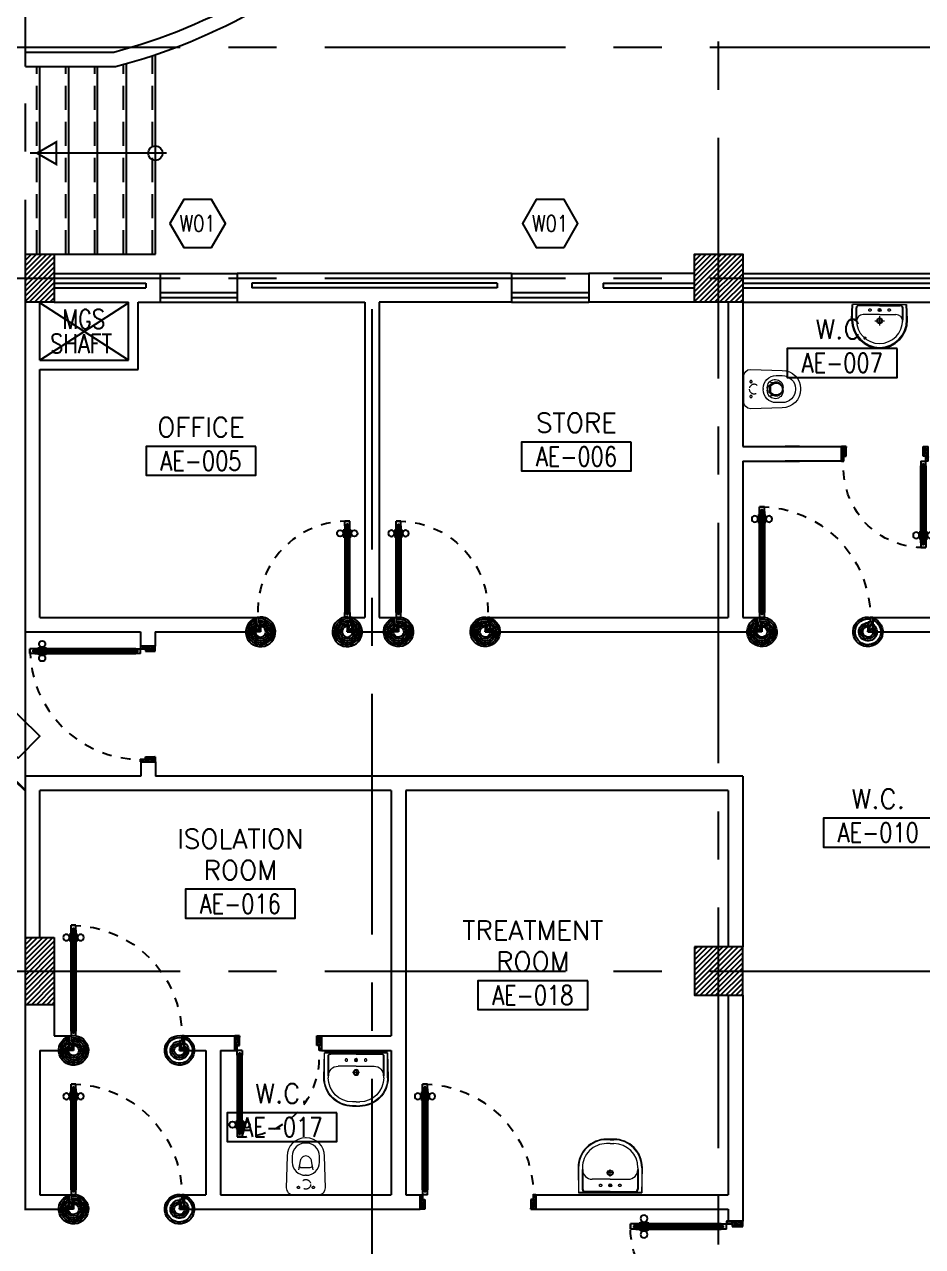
# Model space of a CAD drawing. Extents: x 417819.9 to 417911.9, y 43448 to 43539.2.
# Drawn here: x 417873.49 to 417882.81, y 43515.63 to 43528.33 of the extents above; entities that cross this region are included whole.
import ezdxf
from ezdxf.enums import TextEntityAlignment as Align

# ---------------------------------------------------------------- set-up
doc = ezdxf.new("R2010")
doc.units = 0
doc.header["$MEASUREMENT"] = 0
doc.header["$PDMODE"] = 3
doc.header["$PDSIZE"] = 0.1
for name, pattern in [('CENTERX2', [4, 2.5, -0.5, 0.5, -0.5]), ('DASHED', [0.75, 0.5, -0.25]), ('HIDDEN', [0.375, 0.25, -0.125]), ('HIDDEN2', [0.1875, 0.125, -0.0625])]:
    doc.linetypes.add(name, pattern=pattern)
doc.layers.get('0').update_dxf_attribs({"color": 11, "linetype": 'CONTINUOUS'})
doc.layers.get('DEFPOINTS').update_dxf_attribs({"color": 11, "linetype": 'CONTINUOUS'})
for name, color, linetype in [('AX-DIM', 11, 'CONTINUOUS'), ('AXES', 11, 'CENTERX2'), ('COL', 11, 'CONTINUOUS'), ('CURB', 11, 'CONTINUOUS'), ('DOOR', 11, 'CONTINUOUS'), ('DOOR-DIM', 11, 'CONTINUOUS'), ('E-CCTV', 4, 'CONTINUOUS'), ('FIX', 11, 'CONTINUOUS'), ('HAT', 11, 'CONTINUOUS'), ('INSUL', 11, 'CONTINUOUS'), ('RM-BOX', 11, 'CONTINUOUS'), ('RM-NAME', 11, 'CONTINUOUS'), ('RM-NO', 11, 'CONTINUOUS'), ('SHAFT', 11, 'CONTINUOUS'), ('Step', 11, 'CONTINUOUS'), ('STR', 11, 'CONTINUOUS'), ('WALL', 11, 'CONTINUOUS'), ('WIN', 11, 'CONTINUOUS'), ('WIN-BOX', 11, 'CONTINUOUS'), ('WIN-NO', 11, 'CONTINUOUS')]:
    doc.layers.add(name, color=color, linetype=linetype)
doc.styles.add('ROMANS', font='ROMANS.shx', dxfattribs={"width": 0.6})
doc.dimstyles.new('STANDARD in', dxfattribs={"dimtxt": 0.2, "dimasz": 0.1, "dimexe": 0.07, "dimexo": 0.05, "dimgap": 0.1, "dimtad": 1, "dimdec": 0, "dimlfac": 1000, "dimzin": 0, "dimdsep": 46, "dimtxsty": 'ROMANS', "dimblk": 'ARCHTICK', "dimcen": 0.05, "dimdle": 0.05, "dimclrd": 7, "dimclre": 7, "dimclrt": 2, "dimadec": 0, "dimazin": 0, "dimtfac": 1, "dimtdec": 0, "dimtmove": 2, "dimatfit": 3, "dimldrblk": 'ARCHTICK', "dimfxl": 0, "dimtolj": 1, "dimtzin": 0, "dimarcsym": 0})

# ---------------------------------------------------------------- blocks, each defined once
blk = doc.blocks.new('_ARCHTICK')
at = {"color": 0, "linetype": 'ByBlock', "const_width": 0.15}
blk.add_lwpolyline([(-0.5, -0.5), (0.5, 0.5)], dxfattribs=at)
blk = doc.blocks.new('*D139')
at = {"layer": 'AX-DIM', "color": 7, "lineweight": -2}
for p, q in [((417831.207, 43525.809), (417831.207, 43538.007)), ((417906.523, 43536.567), (417906.523, 43538.007)), ((417831.157, 43537.937), (417906.573, 43537.937))]:
    blk.add_line(p, q, dxfattribs=at)
at = {"layer": 'DEFPOINTS', "color": 0}
for p in [(417906.523, 43537.937), (417906.523, 43536.517), (417831.207, 43525.759)]:
    blk.add_point(p, dxfattribs=at)
at = {"layer": 'AX-DIM', "color": 7, "lineweight": -2, "xscale": 0.1, "yscale": 0.1, "zscale": 0.1, "rotation": 180}
blk.add_blockref('_ARCHTICK', (417831.207, 43537.937), dxfattribs=at)
at = {"layer": 'AX-DIM', "color": 7, "lineweight": -2, "xscale": 0.1, "yscale": 0.1, "zscale": 0.1}
blk.add_blockref('_ARCHTICK', (417906.523, 43537.937), dxfattribs=at)
at = {"layer": 'AX-DIM', "color": 2, "insert": (417868.865, 43538.137), "char_height": 0.2, "attachment_point": 5, "style": 'ROMANS'}
blk.add_mtext('\\A1;75316', dxfattribs=at)
blk = doc.blocks.new('WW1')
at = {"layer": 'WIN-BOX'}
blk.add_lwpolyline([(144, -250), (289, 0), (144, 250), (-144, 250), (-289, 0), (-144, -250)], close=True, dxfattribs=at)
at = {"layer": 'WIN-NO', "style": 'ROMANS', "width": 0.8}
blk.add_attdef('W00', text='', height=170, dxfattribs=at).set_placement((0, 0), align=Align.MIDDLE)
blk = doc.blocks.new('A$C24ED45A6')
at = {"layer": 'DOOR', "color": 0, "linetype": 'ByBlock'}
for p, q in [((925, 1100), (925, 1150)), ((925, 1150), (975, 1150)), ((975, 1150), (925, 1150)), ((975, 1100), (975, 1150)), ((909, 1055), (909, 990)), ((918, 1055), (909, 1055)), ((918, 978), (918, 1068)), ((925, 1068), (918, 1068)), ((918, 1055), (918, 990)), ((942, 1100), (925, 1100)), ((942, 1100), (942, 1120)), ((958, 1120), (942, 1120)), ((958, 1100), (958, 1120)), ((975, 1100), (958, 1100)), ((975, 1068), (982, 1068)), ((982, 978), (982, 1068)), ((982, 1055), (982, 990)), ((982, 1055), (991, 1055)), ((991, 1055), (991, 990)), ((918, 990), (909, 990)), ((925, 978), (918, 978)), ((975, 978), (982, 978)), ((982, 990), (991, 990)), ((0, 0), (0, 150)), ((0, 150), (25, 150)), ((25, 150), (25, 100)), ((925, 150), (925, 200)), ((925, 200), (942, 200)), ((925, 150), (975, 150)), ((942, 200), (942, 180)), ((942, 180), (958, 180)), ((958, 180), (958, 200)), ((958, 200), (975, 200)), ((975, 200), (975, 150)), ((1000, 150), (975, 150)), ((975, 150), (975, 100)), ((1000, 150), (1000, 0)), ((50, 0), (0, 0)), ((25, 100), (50, 100)), ((50, 100), (50, 0)), ((975, 100), (950, 100)), ((950, 100), (950, 0)), ((950, 0), (1000, 0))]:
    blk.add_line(p, q, dxfattribs=at)
at = {"layer": 'DOOR', "linetype": 'ByBlock'}
for p, q in [((925, 1100), (925, 200)), ((942, 200), (942, 1100)), ((958, 200), (958, 1100)), ((975, 200), (975, 1100))]:
    blk.add_line(p, q, dxfattribs=at)
at = {"layer": 'DOOR', "color": 9, "linetype": 'ByBlock'}
for p, q in [((50, 0), (0, 114)), ((50, 0), (0, 40)), ((50, 0), (37, 100)), ((950, 0), (1000, 114)), ((950, 0), (963, 100)), ((950, 0), (1000, 40))]:
    blk.add_line(p, q, dxfattribs=at)
at = {"layer": 'DOOR', "color": 0, "linetype": 'ByBlock'}
for centre in [(876, 1023), (1024, 1023)]:
    blk.add_circle(centre, 32.4, dxfattribs=at)
at = {"layer": 'DOOR', "linetype": 'HIDDEN', "ltscale": 0.5}
blk.add_arc((950, 222), 928, 88.456, 184.4816, dxfattribs=at)
at = {"layer": 'DOOR', "color": 9, "linetype": 'ByBlock'}
for centre, radius, start, end in [((50, 0), 154, 103.7142, 108.8947), ((50, 0), 134, 100.72, 111.8402), ((950, 0), 134, 68.1598, 79.28), ((950, 0), 154, 71.1053, 76.2858), ((50, 0), 114, 102.6226, 115.9162), ((50, 0), 94.4, 90, 121.9818), ((50, 0), 74.4, 90, 132.2236), ((50, 0), 54.4, 90, 156.7926), ((50, 0), 34.4, 90, 180), ((50, 0), 14.4, 90, 180), ((950, 0), 94.4, 58.0182, 90), ((950, 0), 74.4, 47.7764, 90), ((950, 0), 54.4, 23.2074, 90), ((950, 0), 34.4, 0, 90), ((950, 0), 14.4, 0, 90), ((950, 0), 114, 64.0838, 77.3774)]:
    blk.add_arc(centre, radius, start, end, dxfattribs=at)
at = {"layer": 'WALL'}
blk.add_line((1000, 0), (1000, 150), dxfattribs=at)
blk = doc.blocks.new('RM1')
at = {"layer": 'RM-BOX'}
blk.add_lwpolyline([(570, -200), (-570, -200), (-570, -500), (570, -500)], close=True, dxfattribs=at)
at = {"layer": 'RM-NAME', "style": 'ROMANS'}
for tag, p in [('ROOMNAME1', (0, 324)), ('ROOMNAME2', (0, 0))]:
    blk.add_attdef(tag, text='', height=200, dxfattribs=at).set_placement(p, align=Align.MIDDLE)
at = {"layer": 'RM-NO', "style": 'ROMANS', "width": 0.8}
blk.add_attdef('ROOMNO', text='', height=200, dxfattribs=at).set_placement((0, -350), align=Align.MIDDLE)
blk = doc.blocks.new('*X72')
at = {"color": 0}
for p, q in [((73379, 62348), (73832, 62801)), ((73379, 62401), (73779, 62801)), ((73379, 62454), (73726, 62801)), ((73379, 62507), (73673, 62801)), ((73379, 62560), (73620, 62801)), ((73379, 62614), (73567, 62801)), ((73379, 62667), (73514, 62801)), ((73379, 62720), (73461, 62801)), ((73379, 62773), (73408, 62801)), ((73385, 62301), (73879, 62795)), ((73438, 62301), (73879, 62742)), ((73491, 62301), (73879, 62689)), ((73544, 62301), (73879, 62636)), ((73597, 62301), (73879, 62583)), ((73650, 62301), (73879, 62530)), ((73703, 62301), (73879, 62477)), ((73756, 62301), (73879, 62424)), ((73809, 62301), (73879, 62371)), ((73862, 62301), (73879, 62318))]:
    blk.add_line(p, q, dxfattribs=at)
blk = doc.blocks.new('COL50')
at = {"layer": 'COL'}
blk.add_lwpolyline([(-250, 250), (-250, -250), (250, -250), (250, 250)], close=True, dxfattribs=at)
blk = doc.blocks.new('*X71')
at = {"color": 0}
for p, q in [((73379, 69508), (73872, 70001)), ((73379, 69561), (73819, 70001)), ((73379, 69614), (73766, 70001)), ((73379, 69667), (73713, 70001)), ((73379, 69720), (73660, 70001)), ((73379, 69773), (73607, 70001)), ((73379, 69826), (73554, 70001)), ((73379, 69879), (73501, 70001)), ((73379, 69932), (73448, 70001)), ((73379, 69985), (73395, 70001)), ((73425, 69501), (73879, 69955)), ((73478, 69501), (73879, 69902)), ((73532, 69501), (73879, 69849)), ((73585, 69501), (73879, 69796)), ((73638, 69501), (73879, 69743)), ((73691, 69501), (73879, 69690)), ((73744, 69501), (73879, 69637)), ((73797, 69501), (73879, 69584)), ((73850, 69501), (73879, 69531))]:
    blk.add_line(p, q, dxfattribs=at)
blk = doc.blocks.new('WC1')
at = {"layer": 'FIX', "lineweight": 20}
for p, q in [((35, 204), (-293, 194)), ((-230, 141), (-293, 141)), ((108, 0), (108, 131)), ((-482, 5), (-482, -5)), ((-429, 5), (-429, -5)), ((-289, 24), (-295, 0)), ((-295, 0), (-289, -24)), ((-150, 76), (-245, 60)), ((-94, 5), (-94, -5)), ((108, -131), (108, 0)), ((-245, -60), (-150, -76)), ((-293, -141), (-230, -141)), ((-293, -194), (35, -204)), ((32, -204), (35, -204))]:
    blk.add_line(p, q, dxfattribs=at)
at = {"layer": 'FIX', "linetype": 'Continuous', "lineweight": 20}
blk.add_line((-175, -47), (-175, 45), dxfattribs=at)
at = {"layer": 'FIX', "linetype": 'HIDDEN2', "lineweight": 20, "ltscale": 0.3}
blk.add_circle((0, 0), 49.8, dxfattribs=at)
at = {"layer": 'FIX', "linetype": 'HIDDEN', "lineweight": 20, "ltscale": 0.05}
for centre in [(32, 78), (32, -77)]:
    blk.add_circle(centre, 11.6, dxfattribs=at)
at = {"layer": 'FIX', "lineweight": 20}
for centre, radius, start, end in [((-293, 5), 189, 90, 180), ((-293, 5), 136, 90, 180), ((-230, 5), 136, 360, 90), ((35, 131), 73, 360, 90), ((-228, -7), 68.2, 128.9242, 152.8468), ((-219, -18), 82, 108.496, 128.9242), ((-293, -5), 189, 180, 270), ((-293, -5), 136, 180, 270), ((-228, 7), 68.2, 207.1532, 231.0758), ((-219, 18), 82, 231.0758, 251.504), ((-230, -5), 136, 270, 0), ((35, -131), 73, 270, 0)]:
    blk.add_arc(centre, radius, start, end, dxfattribs=at)
at = {"layer": 'FIX', "linetype": 'Continuous', "lineweight": 20}
for centre, start, end in [((-198, 46), 357.6662, 91.6121), ((-197, -46), 268.3879, 2.3338)]:
    blk.add_arc(centre, 22.3, start, end, dxfattribs=at)
blk = doc.blocks.new('DOOR100')
at = {"layer": 'DOOR', "color": 7, "linetype": 'ByBlock'}
for p, q in [((-75, 1250), (-75, 1300)), ((-75, 1300), (-25, 1300)), ((-25, 1300), (-75, 1300)), ((-25, 1250), (-25, 1300)), ((-91, 1205), (-91, 1140)), ((-82, 1205), (-91, 1205)), ((-82, 1128), (-82, 1218)), ((-75, 1218), (-82, 1218)), ((-82, 1205), (-82, 1140)), ((-58, 1250), (-75, 1250)), ((-58, 1250), (-58, 1270)), ((-42, 1270), (-58, 1270)), ((-42, 1250), (-42, 1270)), ((-25, 1250), (-42, 1250)), ((-25, 1218), (-18, 1218)), ((-18, 1128), (-18, 1218)), ((-18, 1205), (-18, 1140)), ((-18, 1205), (-9, 1205)), ((-9, 1205), (-9, 1140)), ((-82, 1140), (-91, 1140)), ((-75, 1128), (-82, 1128)), ((-25, 1128), (-18, 1128)), ((-18, 1140), (-9, 1140)), ((-1200, 0), (-1200, 150)), ((-1200, 150), (-1175, 150)), ((-1200, 150), (-1200, 0)), ((-1175, 150), (-1175, 100)), ((-75, 200), (-58, 200)), ((-75, 150), (-75, 200)), ((-75, 150), (-25, 150)), ((-58, 200), (-58, 180)), ((-58, 180), (-42, 180)), ((-42, 200), (-25, 200)), ((-42, 180), (-42, 200)), ((-25, 200), (-25, 150)), ((0, 150), (-25, 150)), ((-25, 150), (-25, 100)), ((0, 0), (0, 150)), ((0, 150), (0, 0)), ((-1150, 0), (-1200, 114)), ((-1150, 0), (-1200, 40)), ((-1150, 0), (-1200, 0)), ((-1175, 100), (-1150, 100)), ((-1150, 0), (-1163, 100)), ((-1150, 100), (-1150, 0)), ((-50, 0), (0, 114)), ((-50, 100), (-50, 0)), ((-50, 0), (-37, 100)), ((-25, 100), (-50, 100)), ((-50, 0), (0, 40)), ((-50, 0), (0, 0))]:
    blk.add_line(p, q, dxfattribs=at)
at = {"layer": 'DOOR', "linetype": 'ByBlock'}
for p, q in [((-75, 1250), (-75, 200)), ((-58, 200), (-58, 1250)), ((-42, 200), (-42, 1250)), ((-25, 200), (-25, 1250))]:
    blk.add_line(p, q, dxfattribs=at)
at = {"layer": 'DOOR', "color": 7, "linetype": 'ByBlock'}
for centre in [(-124, 1173), (24, 1173)]:
    blk.add_circle(centre, 32.4, dxfattribs=at)
at = {"layer": 'DOOR', "linetype": 'HIDDEN', "ltscale": 0.5}
blk.add_arc((-25, 150), 1150, 90, 180, dxfattribs=at)
at = {"layer": 'DOOR', "color": 7, "linetype": 'ByBlock'}
for centre, radius, start, end in [((-1150, 0), 154, 103.7142, 108.8947), ((-1150, 0), 134, 100.72, 111.8402), ((-50, 0), 134, 68.1598, 79.28), ((-50, 0), 154, 71.1053, 76.2858), ((-1150, 0), 94.4, 90, 121.9818), ((-1150, 0), 74.4, 90, 132.2236), ((-1150, 0), 54.4, 90, 156.7926), ((-1150, 0), 34.4, 90, 180), ((-1150, 0), 14.4, 90, 180), ((-50, 0), 94.4, 58.0182, 90), ((-50, 0), 74.4, 47.7764, 90), ((-50, 0), 54.4, 23.2074, 90), ((-50, 0), 34.4, 0, 90), ((-50, 0), 14.4, 0, 90), ((-50, 0), 114, 64.0838, 77.3774)]:
    blk.add_arc(centre, radius, start, end, dxfattribs=at)
blk = doc.blocks.new('DOOR90')
at = {"layer": 'DOOR', "color": 7, "linetype": 'ByBlock'}
for p, q in [((-150, 0), (0, 0)), ((-150, 0), (-150, -25)), ((0, -50), (-114, 0)), ((0, -50), (-40, 0)), ((0, -50), (0, 0)), ((-1000, -25), (-1050, -25)), ((-1050, -75), (-1050, -25)), ((-1050, -25), (-1050, -75)), ((-1000, -75), (-1050, -75)), ((-1000, -42), (-1020, -42)), ((-1020, -42), (-1020, -58)), ((-1000, -58), (-1020, -58)), ((-1000, -25), (-1000, -42)), ((-1000, -58), (-1000, -75)), ((-878, -18), (-968, -18)), ((-968, -25), (-968, -18)), ((-968, -75), (-968, -82)), ((-878, -82), (-968, -82)), ((-955, -9), (-890, -9)), ((-955, -18), (-955, -9)), ((-955, -18), (-890, -18)), ((-955, -82), (-890, -82)), ((-955, -82), (-955, -91)), ((-955, -91), (-890, -91)), ((-890, -18), (-890, -9)), ((-890, -82), (-890, -91)), ((-878, -25), (-878, -18)), ((-878, -75), (-878, -82)), ((-200, -25), (-150, -25)), ((-200, -42), (-200, -25)), ((-180, -42), (-200, -42)), ((-200, -58), (-180, -58)), ((-200, -75), (-200, -58)), ((-150, -75), (-200, -75)), ((-180, -58), (-180, -42)), ((-150, -25), (-100, -25)), ((-150, -75), (-150, -25)), ((-100, -25), (-100, -50)), ((0, -50), (-100, -37)), ((-100, -50), (0, -50)), ((-150, -875), (-100, -875)), ((-150, -900), (-150, -875)), ((0, -850), (-114, -900)), ((-100, -875), (-100, -850)), ((0, -850), (-100, -863)), ((-100, -850), (0, -850)), ((0, -850), (-40, -900)), ((0, -850), (0, -900)), ((-150, -900), (0, -900)), ((0, -900), (-150, -900))]:
    blk.add_line(p, q, dxfattribs=at)
at = {"layer": 'DOOR', "linetype": 'ByBlock'}
for p, q in [((-200, -25), (-1000, -25)), ((-200, -42), (-1000, -42)), ((-200, -58), (-1000, -58)), ((-1000, -75), (-200, -75))]:
    blk.add_line(p, q, dxfattribs=at)
at = {"layer": 'DOOR', "color": 7, "linetype": 'ByBlock'}
for centre in [(-923, 24), (-923, -124)]:
    blk.add_circle(centre, 32.4, dxfattribs=at)
for centre, radius, start, end in [((0, -50), 154, 161.1053, 166.2858), ((0, -50), 94.4, 148.0182, 180), ((0, -50), 134, 158.1598, 169.28), ((0, -50), 114, 154.0838, 167.3774), ((0, -50), 74.4, 137.7764, 180), ((0, -50), 54.4, 113.2074, 180), ((0, -50), 34.4, 90, 180), ((0, -50), 14.4, 90, 180), ((0, -850), 154, 193.7142, 198.8947), ((0, -850), 134, 190.72, 201.8402), ((0, -850), 94.4, 180, 211.9818), ((0, -850), 74.4, 180, 222.2236), ((0, -850), 54.4, 180, 246.7926), ((0, -850), 34.4, 180, 270), ((0, -850), 14.4, 180, 270)]:
    blk.add_arc(centre, radius, start, end, dxfattribs=at)
at = {"layer": 'DOOR', "linetype": 'HIDDEN', "ltscale": 0.5}
blk.add_arc((-222, -50), 828, 178.2701, 275.003, dxfattribs=at)
blk = doc.blocks.new('A$C49F1192B')
at = {"layer": 'DOOR', "color": 0, "linetype": 'ByBlock', "xscale": -1, "rotation": 270}
blk.add_blockref('DOOR100', (0, 1200), dxfattribs=at)
blk = doc.blocks.new('LAV1')
at = {"layer": 'FIX', "linetype": 'ByBlock'}
blk.add_line((-328, -25), (328, -25), dxfattribs=at)
at = {"layer": 'FIX', "linetype": 'Continuous', "lineweight": 20}
for p, q in [((-328, -285), (-328, -25)), ((328, -285), (328, -25)), ((0, -165), (-187, -165)), ((0, -165), (187, -165)), ((-288, -285), (-288, -265)), ((287, -285), (287, -265)), ((0, -535), (-38, -535)), ((0, -575), (-38, -575)), ((0, -535), (38, -535)), ((0, -575), (38, -575))]:
    blk.add_line(p, q, dxfattribs=at)
at = {"layer": 'FIX', "linetype": 'ByBlock', "ltscale": 0.3}
for p, q in [((-288, -265), (-288, -60)), ((0, -35), (-262, -35)), ((0, -35), (262, -35)), ((287, -265), (287, -60))]:
    blk.add_line(p, q, dxfattribs=at)
at = {"layer": 'FIX', "lineweight": 20}
for p, q in [((-16, -101), (15, -101)), ((0, -85), (0, -116))]:
    blk.add_line(p, q, dxfattribs=at)
at = {"layer": 'FIX', "linetype": 'DASHED', "lineweight": 20, "ltscale": 0.04}
for p, q in [((-36, -230), (37, -230)), ((0, -194), (0, -266))]:
    blk.add_line(p, q, dxfattribs=at)
at = {"layer": 'FIX', "linetype": 'Continuous', "lineweight": 20}
blk.add_lwpolyline([(295, -25), (0, -25), (-328, -25), (-334, -285, 0.414214), (-38, -582), (0, -582), (38, -582, 0.414214), (334, -285), (328, -25), (0, -25)], format="xyb", dxfattribs=at)
at = {"layer": 'FIX', "linetype": 'HIDDEN', "lineweight": 20, "ltscale": 0.05}
for centre in [(-100, -101), (100, -101)]:
    blk.add_circle(centre, 12.4, dxfattribs=at)
at = {"layer": 'FIX', "lineweight": 20}
for centre, radius in [((0, -101), 15.5), ((0, -230), 29.5), ((0, -230), 22.5)]:
    blk.add_circle(centre, radius, dxfattribs=at)
at = {"layer": 'FIX', "linetype": 'ByBlock', "ltscale": 0.3}
for centre, start, end in [((-262, -60), 90, 180), ((262, -60), 0, 90)]:
    blk.add_arc(centre, 25, start, end, dxfattribs=at)
at = {"layer": 'FIX', "linetype": 'Continuous', "lineweight": 20}
for centre, radius, start, end in [((-187, -265), 100, 90, 180), ((187, -265), 100, 0, 90), ((-38, -285), 290, 180, 270), ((-38, -285), 250, 180, 270), ((38, -285), 290, 270, 0), ((38, -285), 250, 270, 0)]:
    blk.add_arc(centre, radius, start, end, dxfattribs=at)
blk = doc.blocks.new('A$C272A55A0')
at = {"layer": 'DOOR', "color": 0, "linetype": 'ByBlock'}
for p, q in [((0, 900), (0, 1050)), ((50, 1050), (0, 1050)), ((50, 950), (50, 1050)), ((1750, 950), (1750, 1050)), ((1750, 1050), (1800, 1050)), ((1800, 1050), (1800, 900)), ((25, 950), (50, 950)), ((25, 900), (25, 950)), ((1775, 950), (1750, 950)), ((1775, 900), (1775, 950)), ((0, 900), (25, 900)), ((75, 900), (25, 900)), ((25, 850), (25, 900)), ((42, 850), (25, 850)), ((58, 870), (42, 870)), ((42, 870), (42, 850)), ((58, 850), (58, 870)), ((75, 850), (58, 850)), ((75, 900), (75, 850)), ((1725, 900), (1775, 900)), ((1725, 900), (1725, 850)), ((1725, 850), (1742, 850)), ((1742, 870), (1758, 870)), ((1742, 850), (1742, 870)), ((1758, 870), (1758, 850)), ((1758, 850), (1775, 850)), ((1800, 900), (1775, 900)), ((1775, 850), (1775, 900)), ((1718, 160), (1709, 160)), ((1709, 95), (1709, 160)), ((1725, 173), (1718, 173)), ((1718, 173), (1718, 83)), ((1718, 95), (1718, 160)), ((1775, 173), (1782, 173)), ((1782, 173), (1782, 83)), ((1782, 160), (1791, 160)), ((1782, 95), (1782, 160)), ((1791, 95), (1791, 160)), ((25, 50), (42, 50)), ((25, 50), (25, 0)), ((25, 0), (75, 0)), ((75, 0), (25, 0)), ((42, 50), (42, 30)), ((42, 30), (58, 30)), ((58, 50), (75, 50)), ((58, 50), (58, 30)), ((75, 50), (75, 0)), ((1718, 95), (1709, 95)), ((1725, 83), (1718, 83)), ((1742, 50), (1725, 50)), ((1725, 50), (1725, 0)), ((1775, 0), (1725, 0)), ((1725, 0), (1775, 0)), ((1742, 50), (1742, 30)), ((1758, 30), (1742, 30)), ((1775, 50), (1758, 50)), ((1758, 50), (1758, 30)), ((1775, 83), (1782, 83)), ((1775, 50), (1775, 0)), ((1782, 95), (1791, 95))]:
    blk.add_line(p, q, dxfattribs=at)
at = {"layer": 'DOOR', "color": 9, "linetype": 'ByBlock'}
for p, q in [((50, 1050), (0, 1010)), ((50, 1050), (0, 937)), ((50, 1050), (37, 950)), ((1750, 1050), (1800, 1010)), ((1750, 1050), (1800, 937)), ((1750, 1050), (1763, 950))]:
    blk.add_line(p, q, dxfattribs=at)
at = {"layer": 'DOOR', "linetype": 'ByBlock'}
for p, q in [((25, 850), (25, 50)), ((42, 850), (42, 50)), ((58, 850), (58, 50)), ((75, 50), (75, 850)), ((1725, 50), (1725, 850)), ((1742, 850), (1742, 50)), ((1758, 850), (1758, 50)), ((1775, 850), (1775, 50))]:
    blk.add_line(p, q, dxfattribs=at)
at = {"layer": 'DOOR', "color": 0, "linetype": 'ByBlock'}
for centre in [(1676, 128), (1824, 128)]:
    blk.add_circle(centre, 32.4, dxfattribs=at)
at = {"layer": 'DOOR', "color": 9, "linetype": 'ByBlock'}
for centre, radius, start, end in [((50, 1050), 54.4, 203.2074, 270), ((50, 1050), 34.4, 180, 270), ((50, 1050), 14.4, 180, 270), ((1750, 1050), 14.4, 270, 0), ((1750, 1050), 34.4, 270, 0), ((1750, 1050), 54.4, 270, 336.7926), ((50, 1050), 74.4, 227.7764, 270), ((50, 1050), 94.4, 238.0182, 270), ((50, 1050), 114, 244.0838, 257.3774), ((50, 1050), 134, 248.1598, 259.28), ((1750, 1050), 74.4, 270, 312.2236), ((1750, 1050), 94.4, 270, 301.9818), ((1750, 1050), 114, 282.6226, 295.9162), ((1750, 1050), 134, 280.72, 291.8402), ((50, 1050), 154, 251.1053, 256.2858), ((1750, 1050), 154, 283.7142, 288.8947)]:
    blk.add_arc(centre, radius, start, end, dxfattribs=at)
at = {"layer": 'DOOR', "linetype": 'HIDDEN', "ltscale": 0.5}
for centre, start, end in [((50, 851), 268.3174, 3.2965), ((1750, 851), 176.7035, 271.6826)]:
    blk.add_arc(centre, 851, start, end, dxfattribs=at)
at = {"layer": 'WALL', "linetype": 'ByBlock'}
blk.add_line((1800, 900), (1800, 1050), dxfattribs=at)

msp = doc.modelspace()

# ---------------------------------------------------------------- hatches: boundary and pattern name
at = {"layer": 'HAT', "linetype": 'ByBlock', "ltscale": 0.3}
h = msp.add_hatch(dxfattribs=at)
h.set_pattern_fill('ANSI31', color=256, scale=300, style=0)
h.set_pattern_definition([(44.999998, (417615.000422, 43443.083318), (-0.0265165056, 0.026516504), [])])
h.paths.add_polyline_path([(417873.7966, 43525.9443), (417873.4966, 43525.9443), (417873.4966, 43525.6943), (417873.7966, 43525.6943)])
h.paths.add_polyline_path([(417873.7966, 43525.6943), (417873.4966, 43525.6943), (417873.4966, 43525.4443), (417873.7966, 43525.4443)])
at = {"layer": 'HAT'}
h = msp.add_hatch(dxfattribs=at)
h.set_pattern_fill('ANSI31', color=256, scale=0.3, style=0)
h.set_pattern_definition([(45, (417490.051385, 43455.963322), (-0.0265165043, 0.0265165043), [])])
h.paths.add_polyline_path([(417873.7966, 43518.4943), (417873.7966, 43518.8443), (417873.4966, 43518.8443), (417873.4966, 43518.4943)])
h.paths.add_polyline_path([(417873.4966, 43518.1443), (417873.7966, 43518.1443), (417873.7966, 43518.4943), (417873.4966, 43518.4943)])

# ---------------------------------------------------------------- linework, layer by layer
at = {"layer": 'AXES'}
for p, q in [((417880.6966, 43448.6529), (417880.6966, 43538.4875)), ((417873.4966, 43460.01), (417873.4966, 43538.1375)), ((417820.6052, 43528.0943), (417889.6966, 43528.0943)), ((417820.6052, 43525.6943), (417889.6966, 43525.6943)), ((417877.0966, 43466.8743), (417877.0966, 43525.6943)), ((417820.6052, 43518.4943), (417889.6966, 43518.4943))]:
    msp.add_line(p, q, dxfattribs=at)
at = {"layer": 'COL'}
for p, q in [((417873.4966, 43525.9443), (417873.7966, 43525.9443)), ((417873.4966, 43525.4443), (417873.4966, 43525.9443)), ((417873.7966, 43525.9443), (417873.7966, 43525.4443)), ((417873.7966, 43525.4443), (417873.4966, 43525.4443))]:
    msp.add_line(p, q, dxfattribs=at)
for points in [[(417880.4466, 43525.4443), (417880.4466, 43525.9443), (417880.9466, 43525.9443), (417880.9466, 43525.4443)], [(417873.7966, 43518.8443), (417873.7966, 43518.1443), (417873.4966, 43518.1443), (417873.4966, 43518.8443)]]:
    msp.add_lwpolyline(points, close=True, dxfattribs=at)
at = {"layer": 'CURB'}
for radius, start in [(6, 284.83511), (6.15, 284.6521)]:
    msp.add_arc((417872.8772, 43533.8443), radius, start, 315, dxfattribs=at)
at = {"layer": 'E-CCTV', "color": 4, "const_width": 0.025}
msp.add_lwpolyline([(417873.2137, 43520.9071), (417873.0832, 43520.7739), (417873.4966, 43520.3693)], dxfattribs=at)
at = {"layer": 'E-CCTV', "color": 4, "linetype": 'Continuous'}
msp.add_3dface([(417873.232, 43521.3397), (417873.6457, 43520.9348), (417873.4205, 43520.7047), (417873.0068, 43521.1096)], dxfattribs=at)
at = {"layer": 'FIX', "color": 32, "linetype": 'ByBlock', "ltscale": 0.3}
for p, q in [((417882.0809, 43525.2613), (417882.0879, 43525.4213)), ((417882.3679, 43525.4113), (417882.1529, 43525.4113)), ((417882.3679, 43525.4113), (417882.5829, 43525.4113)), ((417882.6549, 43525.2613), (417882.6479, 43525.4213)), ((417882.1279, 43525.2613), (417882.1279, 43525.3863)), ((417882.6079, 43525.2613), (417882.6079, 43525.3863))]:
    msp.add_line(p, q, dxfattribs=at)
at = {"layer": 'FIX', "linetype": 'Continuous', "lineweight": 20}
for p, q in [((417882.0879, 43525.2613), (417882.0879, 43525.4213)), ((417882.3679, 43525.4213), (417882.0879, 43525.4213)), ((417882.3679, 43525.4213), (417882.1205, 43525.4213)), ((417882.3679, 43525.4213), (417882.6479, 43525.4213)), ((417882.3679, 43525.4213), (417882.6152, 43525.4213)), ((417882.6479, 43525.2613), (417882.6479, 43525.4213)), ((417882.3679, 43525.3163), (417882.1979, 43525.3163)), ((417882.3679, 43525.3163), (417882.5379, 43525.3163))]:
    msp.add_line(p, q, dxfattribs=at)
at = {"layer": 'FIX', "color": 32, "lineweight": 20}
for p, q in [((417882.3522, 43525.3638), (417882.3833, 43525.3638)), ((417882.3679, 43525.3794), (417882.3679, 43525.3483))]:
    msp.add_line(p, q, dxfattribs=at)
at = {"layer": 'FIX', "color": 32, "linetype": 'DASHED', "lineweight": 20, "ltscale": 0.05}
for p, q in [((417882.3683, 43525.3013), (417882.3683, 43525.2013)), ((417882.3683, 43525.3013), (417882.3683, 43525.2013)), ((417882.3183, 43525.2513), (417882.4183, 43525.2513))]:
    msp.add_line(p, q, dxfattribs=at)
at = {"layer": 'FIX', "color": 32, "linetype": 'HIDDEN', "lineweight": 20, "ltscale": 0.05}
for centre in [(417882.2679, 43525.3638), (417882.4679, 43525.3638)]:
    msp.add_circle(centre, 0.0124, dxfattribs=at)
at = {"layer": 'FIX', "lineweight": 20}
for centre, radius in [((417882.3679, 43525.3638), 0.0155), ((417882.3683, 43525.2513), 0.0295), ((417882.3683, 43525.2513), 0.0225)]:
    msp.add_circle(centre, radius, dxfattribs=at)
at = {"layer": 'FIX', "color": 32, "linetype": 'ByBlock', "ltscale": 0.3}
for centre, radius, start, end in [((417882.1529, 43525.3863), 0.025, 90, 180), ((417882.5829, 43525.3863), 0.025, 0, 90), ((417882.3729, 43525.2593), 0.2921, 179.60965, 269.00362), ((417882.3628, 43525.2593), 0.2921, 270.99638, 0.39035)]:
    msp.add_arc(centre, radius, start, end, dxfattribs=at)
at = {"layer": 'FIX', "linetype": 'Continuous', "lineweight": 20}
for centre, radius, start, end in [((417882.1979, 43525.2463), 0.07, 90, 180), ((417882.5379, 43525.2463), 0.07, 0, 90), ((417882.3729, 43525.2593), 0.2851, 179.60002, 268.97983), ((417882.3729, 43525.2593), 0.2451, 179.53434, 268.81866), ((417882.3628, 43525.2593), 0.2851, 271.02017, 0.39998), ((417882.3628, 43525.2593), 0.2451, 271.18134, 0.46566)]:
    msp.add_arc(centre, radius, start, end, dxfattribs=at)
at = {"layer": 'INSUL'}
for p, q in [((417873.7966, 43525.6443), (417874.7466, 43525.6443)), ((417873.7966, 43525.5943), (417874.7466, 43525.5943)), ((417874.7466, 43525.6443), (417874.7466, 43525.5943)), ((417878.3966, 43525.6443), (417875.8466, 43525.6443)), ((417875.8466, 43525.6443), (417875.8466, 43525.5943)), ((417878.3966, 43525.5943), (417875.8466, 43525.5943)), ((417878.3966, 43525.6443), (417878.3966, 43525.5943)), ((417879.4966, 43525.6443), (417879.4966, 43525.5943)), ((417879.4966, 43525.6443), (417880.4466, 43525.6443)), ((417879.4966, 43525.5943), (417880.4466, 43525.5943)), ((417880.9466, 43525.6443), (417883.0466, 43525.6443)), ((417880.9466, 43525.5943), (417883.0466, 43525.5943))]:
    msp.add_line(p, q, dxfattribs=at)
at = {"layer": 'SHAFT', "linetype": 'ByBlock'}
for p, q in [((417874.5666, 43524.8443), (417873.6466, 43525.4403)), ((417873.6466, 43524.8443), (417874.5666, 43525.4403))]:
    msp.add_line(p, q, dxfattribs=at)
at = {"layer": 'Step'}
for p, q in [((417873.4966, 43528.0443), (417874.4135, 43528.0443)), ((417873.4966, 43527.8943), (417873.4966, 43528.0443)), ((417874.8466, 43525.9443), (417874.8466, 43528.0182)), ((417873.4966, 43527.8943), (417874.4329, 43527.8943)), ((417873.6466, 43525.9443), (417873.6466, 43527.8943)), ((417873.9466, 43525.9443), (417873.9466, 43527.8943)), ((417874.2466, 43525.9443), (417874.2466, 43527.8943)), ((417874.5466, 43525.9443), (417874.5466, 43527.9252)), ((417873.6466, 43525.9443), (417874.8466, 43525.9443))]:
    msp.add_line(p, q, dxfattribs=at)
at = {"layer": 'Step', "linetype": 'HIDDEN'}
for p, q in [((417874.8166, 43525.9443), (417874.8166, 43528.0081)), ((417873.6166, 43525.9443), (417873.6166, 43527.8943)), ((417873.9166, 43525.9443), (417873.9166, 43527.8943)), ((417874.2166, 43525.9443), (417874.2166, 43527.8943)), ((417874.5166, 43525.9443), (417874.5166, 43527.9169))]:
    msp.add_line(p, q, dxfattribs=at)
at = {"layer": 'STR'}
msp.add_line((417874.963, 43526.9943), (417873.5466, 43526.9943), dxfattribs=at)
at = {"layer": 'STR', "const_width": 0.0215}
msp.add_lwpolyline([(417873.8165, 43527.1098), (417873.8165, 43526.8789), (417873.6165, 43526.9943)], close=True, dxfattribs=at)
msp.add_lwpolyline([(417873.8165, 43527.1098), (417873.8165, 43526.8789), (417873.6165, 43526.9943)], close=True, dxfattribs=at)
msp.add_lwpolyline([(417873.8165, 43527.1098), (417873.8165, 43526.8789), (417873.6165, 43526.9943)], close=True, dxfattribs=at)
msp.add_lwpolyline([(417873.8165, 43527.1098), (417873.8165, 43526.8789), (417873.6165, 43526.9943)], close=True, dxfattribs=at)
at = {"layer": 'STR'}
msp.add_circle((417874.8466, 43526.9943), 0.075, dxfattribs=at)
msp.add_circle((417874.8466, 43526.9943), 0.075, dxfattribs=at)
at = {"layer": 'WALL'}
for p, q in [((417873.7966, 43525.7443), (417874.8966, 43525.7443)), ((417874.8966, 43525.7443), (417874.8966, 43525.4443)), ((417874.8966, 43525.7443), (417874.8966, 43525.4443)), ((417878.5466, 43525.7443), (417875.6966, 43525.7443)), ((417875.6966, 43525.7443), (417875.6966, 43525.4443)), ((417875.6966, 43525.7443), (417875.6966, 43525.4443)), ((417878.5466, 43525.7443), (417878.5466, 43525.4443)), ((417880.4466, 43525.7443), (417879.3466, 43525.7443)), ((417879.3466, 43525.7443), (417879.3466, 43525.4443)), ((417880.9466, 43525.7443), (417883.1966, 43525.7443)), ((417873.4966, 43522.0193), (417873.4966, 43525.4443)), ((417873.6466, 43524.8443), (417873.6466, 43525.4443)), ((417873.7966, 43525.4443), (417874.5666, 43525.4443)), ((417874.5666, 43524.8443), (417874.5666, 43525.4443)), ((417874.6666, 43524.7443), (417874.6666, 43525.4443)), ((417874.6666, 43525.4443), (417874.8966, 43525.4443)), ((417875.6966, 43525.4443), (417877.0216, 43525.4443)), ((417877.0216, 43525.4443), (417877.0216, 43522.1693)), ((417878.5466, 43525.4443), (417877.1716, 43525.4443)), ((417877.1716, 43525.4443), (417877.1716, 43522.1693)), ((417880.4466, 43525.4443), (417879.3466, 43525.4443)), ((417880.7966, 43525.4443), (417880.7966, 43522.1693)), ((417880.9466, 43525.4443), (417883.0216, 43525.4443)), ((417880.9466, 43525.4443), (417880.9466, 43523.9443)), ((417873.6466, 43524.8443), (417874.5666, 43524.8443)), ((417873.6466, 43522.1693), (417873.6466, 43524.7443)), ((417873.6466, 43524.7443), (417874.6666, 43524.7443)), ((417880.9466, 43523.9443), (417881.9716, 43523.9443)), ((417881.5361, 43523.9443), (417881.3861, 43523.9443)), ((417881.9716, 43523.9443), (417881.9716, 43523.7943)), ((417881.9716, 43523.7928), (417881.9716, 43523.9443)), ((417880.9466, 43523.7943), (417880.9466, 43522.1693)), ((417880.9466, 43523.7943), (417881.5361, 43523.7943)), ((417881.9716, 43523.7943), (417881.3861, 43523.7943)), ((417873.6466, 43522.1693), (417875.8893, 43522.1693)), ((417875.8893, 43522.1693), (417875.8893, 43522.0193)), ((417876.8893, 43522.1693), (417876.8893, 43522.0193)), ((417876.8893, 43522.1693), (417877.0216, 43522.1693)), ((417877.1716, 43522.1693), (417877.3216, 43522.1693)), ((417877.3216, 43522.1693), (417877.3216, 43522.0193)), ((417878.3216, 43522.1693), (417880.7966, 43522.1693)), ((417878.3216, 43522.1693), (417878.3216, 43522.0193)), ((417880.9466, 43522.1693), (417881.0966, 43522.1693)), ((417881.0966, 43522.1693), (417881.0966, 43522.0193)), ((417882.2966, 43522.1693), (417888.4216, 43522.1693)), ((417882.2966, 43522.1693), (417882.2966, 43522.0193)), ((417873.4966, 43522.0193), (417874.6929, 43522.0193)), ((417874.6929, 43522.0193), (417874.6933, 43521.8693)), ((417874.8429, 43522.0197), (417874.8433, 43521.8693)), ((417874.8429, 43522.0193), (417875.8893, 43522.0193)), ((417876.8893, 43522.0193), (417877.3216, 43522.0193)), ((417878.3216, 43522.0193), (417881.0966, 43522.0193)), ((417882.2966, 43522.0193), (417883.0216, 43522.0193)), ((417874.6933, 43521.8693), (417874.8433, 43521.8693)), ((417874.8462, 43520.6693), (417874.6962, 43520.6693)), ((417874.6962, 43520.6693), (417874.6966, 43520.5193)), ((417874.8462, 43520.6693), (417874.8466, 43520.5193)), ((417874.6966, 43520.5193), (417873.4966, 43520.5193)), ((417880.9466, 43520.5193), (417874.8466, 43520.5193)), ((417880.9466, 43520.5193), (417880.9466, 43518.7443)), ((417873.4966, 43518.8443), (417873.4966, 43520.3693)), ((417873.6466, 43518.8443), (417873.6466, 43520.3693)), ((417877.2966, 43520.3693), (417873.6466, 43520.3693)), ((417877.2966, 43520.3693), (417877.2966, 43517.8193)), ((417880.7966, 43520.3693), (417877.4466, 43520.3693)), ((417877.4466, 43520.3693), (417877.4466, 43516.1693)), ((417880.7966, 43520.3693), (417880.7966, 43518.7443)), ((417880.7966, 43518.2443), (417880.7966, 43516.1693)), ((417880.9466, 43518.2443), (417880.9466, 43515.8943)), ((417873.7966, 43518.1443), (417873.7966, 43517.8193)), ((417873.7966, 43517.8193), (417873.9466, 43517.8193)), ((417873.9466, 43517.8193), (417873.9466, 43517.6693)), ((417873.9466, 43517.8193), (417873.9466, 43517.6693)), ((417875.1466, 43517.8193), (417875.1466, 43517.6693)), ((417875.1466, 43517.8193), (417875.6716, 43517.8193)), ((417875.1466, 43517.8193), (417875.1466, 43517.6693)), ((417875.6716, 43517.8193), (417875.6716, 43517.6693)), ((417876.5716, 43517.8193), (417876.5716, 43517.6693)), ((417876.5716, 43517.8193), (417877.2966, 43517.8193)), ((417873.6466, 43517.6693), (417873.9466, 43517.6693)), ((417873.6466, 43517.6693), (417873.6466, 43516.1693)), ((417875.1466, 43517.6693), (417875.3716, 43517.6693)), ((417875.3716, 43517.6693), (417875.3716, 43516.1693)), ((417875.5216, 43517.6693), (417875.5216, 43516.1693)), ((417875.5216, 43517.6693), (417875.6716, 43517.6693)), ((417876.5716, 43517.6693), (417877.2966, 43517.6693)), ((417877.2966, 43517.6693), (417877.2966, 43516.1693)), ((417873.6466, 43516.1693), (417873.9466, 43516.1693)), ((417873.9466, 43516.1693), (417873.9466, 43516.0193)), ((417873.9466, 43516.1693), (417873.9466, 43516.0193)), ((417873.9466, 43516.1693), (417873.9466, 43516.0193)), ((417875.1466, 43516.1693), (417875.1466, 43516.0193)), ((417875.1466, 43516.1693), (417875.3716, 43516.1693)), ((417875.1466, 43516.1693), (417875.1466, 43516.0193)), ((417875.5216, 43516.1693), (417877.2966, 43516.1693)), ((417877.4466, 43516.1693), (417877.5966, 43516.1693)), ((417877.5966, 43516.1693), (417877.5966, 43516.0193)), ((417877.5966, 43516.1693), (417877.5966, 43516.0193)), ((417877.5966, 43516.1693), (417877.5966, 43516.0193)), ((417878.7966, 43516.1693), (417878.7966, 43516.0193)), ((417878.7966, 43516.1693), (417880.7966, 43516.1693)), ((417873.4966, 43516.0193), (417873.9466, 43516.0193)), ((417875.1466, 43516.0193), (417877.5966, 43516.0193)), ((417878.7966, 43516.0193), (417880.7966, 43516.0193)), ((417880.7966, 43516.0193), (417880.7966, 43515.8943)), ((417880.7966, 43515.8943), (417880.9466, 43515.8943))]:
    msp.add_line(p, q, dxfattribs=at)
at = {"layer": 'WIN'}
for p, q in [((417874.8966, 43525.7443), (417875.6966, 43525.7443)), ((417878.5466, 43525.7443), (417879.3466, 43525.7443)), ((417874.8966, 43525.5443), (417875.6966, 43525.5443)), ((417878.5466, 43525.5443), (417879.3466, 43525.5443)), ((417874.8966, 43525.4943), (417875.6966, 43525.4943)), ((417874.8966, 43525.4443), (417875.6966, 43525.4443)), ((417878.5466, 43525.4943), (417879.3466, 43525.4943)), ((417878.5466, 43525.4443), (417879.3466, 43525.4443))]:
    msp.add_line(p, q, dxfattribs=at)

# ---------------------------------------------------------------- block references
at = {"layer": 'COL', "xscale": 0.001000000047497451, "yscale": 0.0009999999892897904, "zscale": 0.001}
msp.add_blockref('COL50', (417880.6966, 43518.4943), dxfattribs=at)
at = {"layer": 'DOOR', "xscale": -0.001000000047497451, "yscale": 0.0009999999892897904, "zscale": 0.001}
for p in [(417881.0966, 43522.0193), (417873.9466, 43517.6693), (417873.9466, 43516.0193)]:
    msp.add_blockref('DOOR100', p, dxfattribs=at)
at = {"layer": 'DOOR', "color": 0, "yscale": 0.0009999999892897904, "zscale": 0.001}
for p, xscale in [((417875.8893, 43522.0193), 0.001000000047497451), ((417878.3216, 43522.0193), -0.001000000047497451)]:
    msp.add_blockref('A$C24ED45A6', p, dxfattribs=dict(at, xscale=xscale))
at = {"layer": 'DOOR', "xscale": 0.0009999999892897904, "yscale": 0.0009999999892897904, "zscale": 0.001, "rotation": 90}
msp.add_blockref('DOOR100', (417874.8433, 43521.8693), dxfattribs=at)
at = {"layer": 'DOOR', "color": 0}
for name, p, xscale, yscale, zscale, rotation in [('A$C49F1192B', (417878.7966, 43516.0193), 0.0009999999892897904, 0.0009999999892897904, 0.001, 90), ('A$C272A55A0', (417879.7796, 43513.8943), -0.001111111099210878, 0.001111111099210878, 0.001111111111111111, 270)]:
    msp.add_blockref(name, p, dxfattribs=dict(at, xscale=xscale, yscale=yscale, zscale=zscale, rotation=rotation))
at = {"layer": 'DOOR-DIM', "yscale": 0.0009999999892897904, "zscale": 0.001}
for p, xscale, rotation in [((417882.8716, 43523.9443), -0.0009999999892897904, 270), ((417875.6716, 43517.8193), 0.0009999999892897904, 90)]:
    msp.add_blockref('DOOR90', p, dxfattribs=dict(at, xscale=xscale, rotation=rotation))
at = {"layer": 'HAT', "xscale": 0.001000000047497451, "yscale": 0.0009999999892897904, "zscale": 0.001}
for name in ['*X71', '*X72']:
    msp.add_blockref(name, (417807.0674, 43455.9433), dxfattribs=at)
for p, values in [((417881.9798, 43525.1641), {'ROOMNO': 'AE-007', 'ROOMNAME2': 'W.C.'}), ((417879.2194, 43524.192), {'ROOMNO': 'AE-006', 'ROOMNAME2': 'STORE'}), ((417875.3195, 43524.146), {'ROOMNO': 'AE-005', 'ROOMNAME2': 'OFFICE'}), ((417882.3539, 43520.2828), {'ROOMNO': 'AE-010', 'ROOMNAME2': 'W.C.'}), ((417875.7283, 43519.5434), {'ROOMNO': 'AE-016', 'ROOMNAME2': 'ROOM', 'ROOMNAME1': 'ISOLATION'}), ((417878.7662, 43518.5929), {'ROOMNO': 'AE-018', 'ROOMNAME2': 'ROOM', 'ROOMNAME1': 'TREATMENT'}), ((417876.1603, 43517.222), {'ROOMNO': 'AE-017', 'ROOMNAME2': 'W.C.'})]:
    msp.add_blockref('RM1', p, dxfattribs=at).add_auto_attribs(values)
at = {"layer": 'WALL', "xscale": -0.001000000047497451, "yscale": 0.0009999999892897904, "zscale": 0.001}
for name, p in [('WC1', (417881.0643, 43524.5423)), ('LAV1', (417876.9301, 43517.6698))]:
    msp.add_blockref(name, p, dxfattribs=at)
at = {"layer": 'WALL', "yscale": 0.0009999999892897904, "zscale": 0.001}
for name, p, xscale, rotation in [('WC1', (417876.4091, 43516.2773), 0.0009999999892897904, 270), ('LAV1', (417879.5702, 43516.1655), 0.001000000047497451, 180)]:
    msp.add_blockref(name, p, dxfattribs=dict(at, xscale=xscale, rotation=rotation))
at = {"layer": 'WIN-NO', "xscale": 0.001000000047497451, "yscale": 0.0009999999892897904, "zscale": 0.001}
for p in [(417875.2851, 43526.2638), (417878.9466, 43526.2638)]:
    msp.add_blockref('WW1', p, dxfattribs=at).add_auto_attribs({'W00': 'W01'})

# ---------------------------------------------------------------- texts
at = {"layer": 'RM-NAME', "style": 'ROMANS', "width": 0.8}
for s, p in [('MGS', (417874.1016, 43525.2699)), ('SHAFT', (417874.0748, 43525.0143))]:
    msp.add_text(s, height=0.2, dxfattribs=at).set_placement(p, align=Align.MIDDLE)

# ---------------------------------------------------------------- dimensions: what is measured, and where the dimension line sits
at = {"layer": 'AX-DIM'}
dim = msp.add_linear_dim(base=(417906.5226, 43537.9373), p1=(417831.2066, 43525.7589), p2=(417906.5226, 43536.5173), dimstyle='STANDARD in', dxfattribs=at)
dim.commit()
dim.dimension.update_dxf_attribs({"geometry": '*D139', "text_midpoint": (417868.8646, 43538.1373)})

doc.saveas('drawing.dxf')
